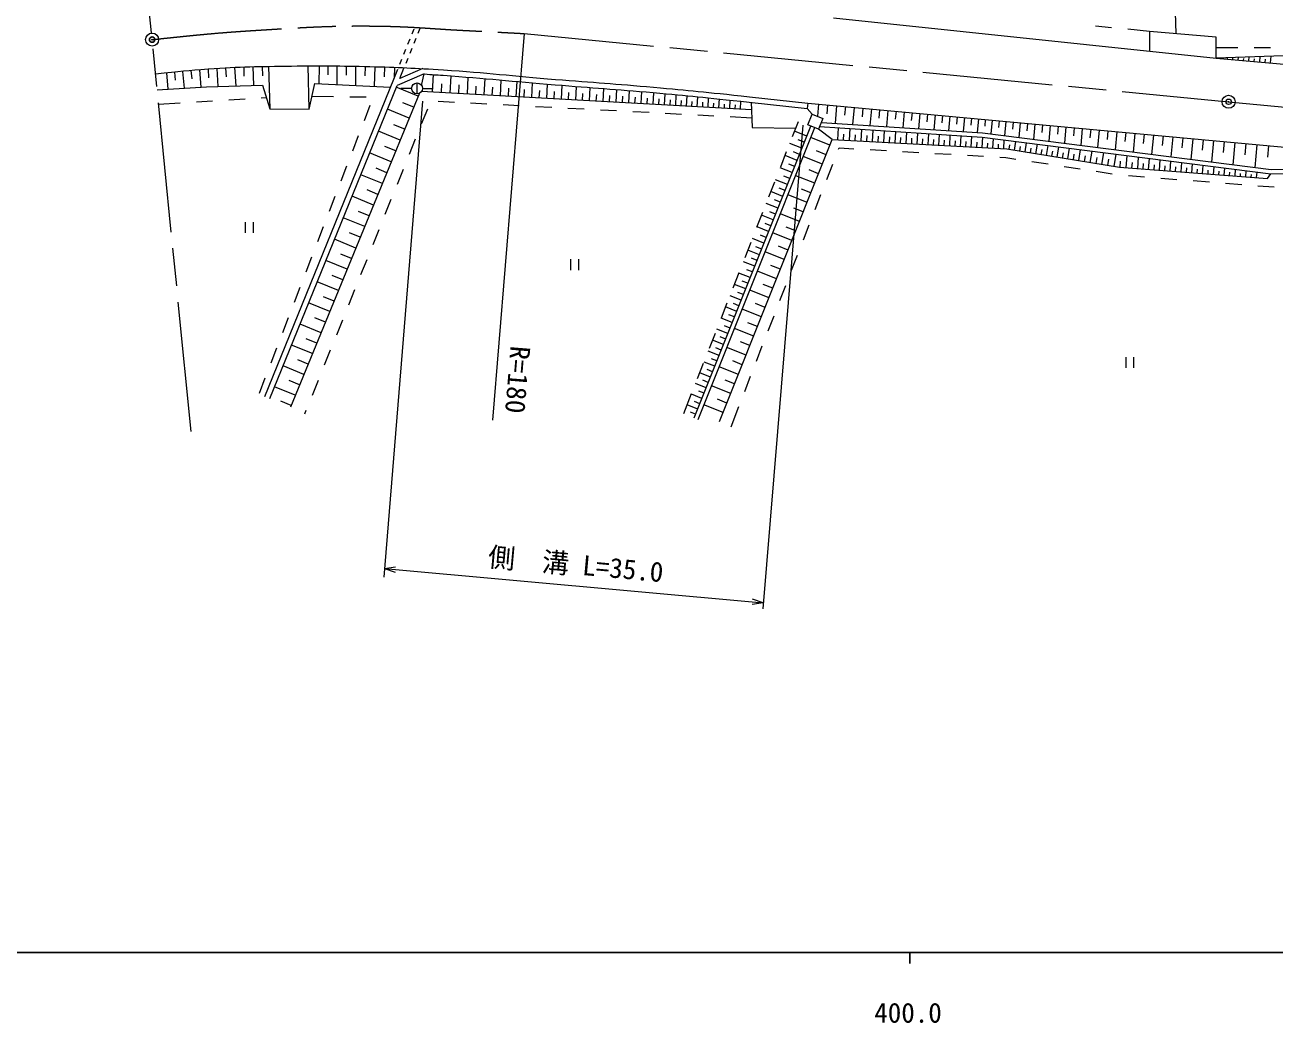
# Model space of a CAD drawing. Units: millimetres, scale not verified. Extents: x 40000 to 680000, y 20000 to 380000.
# Drawn here: x 386285 to 501736, y 198499 to 290678 of the extents above; entities that cross this region are included whole.
import ezdxf
from ezdxf.enums import TextEntityAlignment as Align

# ---------------------------------------------------------------- set-up
doc = ezdxf.new("R2010")
doc.units = ezdxf.units.MM
doc.header["$LTSCALE"] = 1000
doc.header["$PDMODE"] = 32
doc.header["$PDSIZE"] = 500
doc.linetypes.add('CHAIN', pattern=[18.5, 12, -1.5, 3.5, -1.5])
for name, color, linetype, lineweight in [('M-BGD', 7, 'Continuous', 13), ('M-BGD-OSTR1', 7, 'Continuous', 13), ('M-BMK', 2, 'CHAIN', 13), ('M-BMK-SRVR', 3, 'Continuous', 13), ('M-STR-HTXT', 7, 'Continuous', 13), ('M-TTL-BAND', 7, 'Continuous', 25)]:
    doc.layers.add(name, color=color, linetype=linetype, lineweight=lineweight)
doc.layers.add('M-OTRS', color=6, linetype='Continuous')
doc.styles.add('ＭＳ ゴシック', font='')
doc.styles.get('ＭＳ ゴシック').set_extended_font_data('MS Gothic')

msp = doc.modelspace()

# ---------------------------------------------------------------- linework, layer by layer
at = {"layer": 'M-BGD'}
for p, q in [((460966, 291343), (496317, 287627)), ((492605, 289868), (492560, 291868)), ((486647, 290432), (485154, 290581)), ((490130, 290087), (488140, 290284)), ((496309, 289541), (490130, 290087)), ((490130, 290087), (490160, 288274)), ((496317, 287627), (496309, 289541)), ((496313, 288588), (498313, 288590)), ((508279, 288011), (496317, 287627)), ((496317, 287627), (515999, 285846)), ((496837, 287579), (496843, 287642)), ((497335, 287534), (497346, 287660)), ((497833, 287489), (497844, 287613)), ((498331, 287444), (498354, 287692)), ((498829, 287399), (498846, 287584)), ((499327, 287354), (499361, 287724)), ((499813, 288591), (501313, 288593)), ((499825, 287309), (499847, 287555)), ((500323, 287264), (500368, 287757)), ((500821, 287219), (500849, 287527)), ((501319, 287174), (501375, 287789)), ((400091, 286324), (400160, 285573)), ((400842, 286394), (400985, 284846)), ((401616, 286465), (401687, 285691)), ((402390, 286537), (402538, 284941)), ((403189, 286594), (403243, 285794)), ((403988, 286647), (404099, 285006)), ((404809, 286703), (404865, 285882)), ((405630, 286758), (405745, 285057)), ((406482, 286791), (406506, 285939)), ((407334, 286815), (407382, 285108)), ((408187, 286839), (408211, 285986)), ((408767, 286855), (408883, 282921)), ((412533, 282900), (412442, 286906)), ((413442, 286901), (413434, 285253)), ((414266, 286897), (414262, 286073)), ((415091, 286893), (415082, 285177)), ((415949, 286887), (415944, 286031)), ((416807, 286870), (416798, 285098)), ((417699, 286849), (417671, 285972)), ((418592, 286828), (418534, 285018)), ((419501, 286802), (419472, 285898)), ((420346, 285678), (420720, 286605)), ((420410, 286771), (420377, 285756)), ((420913, 285748), (421288, 286676)), ((423020, 286647), (420913, 285748)), ((399340, 286255), (399479, 284753)), ((408432, 256358), (420346, 285678)), ((412533, 282900), (413046, 285271)), ((413046, 285271), (420049, 284948)), ((423142, 286155), (420647, 285091)), ((422493, 284325), (422498, 285325)), ((422914, 285099), (423142, 286155)), ((423926, 284485), (424015, 286095)), ((424739, 284440), (424784, 285253)), ((425552, 284395), (425640, 285977)), ((427141, 284306), (427227, 285853)), ((428688, 284220), (428771, 285724)), ((430194, 284137), (430275, 285592)), ((431660, 284055), (431738, 285461)), ((433087, 283976), (433162, 285336)), ((434476, 283899), (434549, 285218)), ((398491, 284692), (403046, 284973)), ((403046, 284973), (408215, 285134)), ((408215, 285134), (408883, 282921)), ((408896, 256170), (420647, 285091)), ((422726, 284381), (410800, 255384)), ((412792, 284097), (414792, 284071)), ((416292, 284052), (417792, 284033)), ((422607, 284092), (420580, 284926)), ((421996, 284811), (420984, 284816)), ((453372, 282849), (422908, 284542)), ((422996, 284818), (423902, 284813)), ((426346, 284350), (426391, 285145)), ((427914, 284263), (427957, 285037)), ((429441, 284179), (429483, 284931)), ((430927, 284096), (430967, 284829)), ((432373, 284016), (432413, 284729)), ((433781, 283937), (433820, 284632)), ((435152, 283861), (435190, 284537)), ((435828, 283824), (435900, 285107)), ((436487, 283787), (436523, 284445)), ((437145, 283750), (437214, 285003)), ((437785, 283715), (437821, 284356)), ((438426, 283679), (438494, 284904)), ((439050, 283645), (439085, 284268)), ((439674, 283610), (439740, 284809)), ((440280, 283576), (440313, 284182)), ((440885, 283543), (440950, 284715)), ((441472, 283510), (441504, 284096)), ((442058, 283478), (442121, 284620)), ((442625, 283446), (442657, 284013)), ((443193, 283414), (443255, 284525)), ((444291, 283353), (444351, 284428)), ((445354, 283294), (445412, 284333)), ((446383, 283237), (446439, 284238)), ((447381, 283182), (447435, 284144)), ((448380, 283126), (448431, 284047)), ((453214, 284058), (458584, 283470)), ((398623, 283367), (400619, 283490)), ((402116, 283582), (403613, 283674)), ((405110, 283766), (406608, 283858)), ((408105, 283950), (408564, 283978)), ((408883, 282921), (412533, 282900)), ((418147, 283239), (417608, 281839)), ((421773, 282065), (419755, 282895)), ((422190, 283079), (421177, 283496)), ((423450, 282901), (422889, 281510)), ((425944, 283530), (424446, 283609)), ((428940, 283372), (427442, 283451)), ((431936, 283214), (430438, 283293)), ((434932, 283056), (433434, 283135)), ((437927, 282898), (436430, 282977)), ((443742, 283384), (443773, 283933)), ((444823, 283324), (444852, 283855)), ((445869, 283266), (445897, 283780)), ((446882, 283209), (446910, 283706)), ((447881, 283154), (447907, 283625)), ((448879, 283099), (448904, 283544)), ((449378, 283071), (449427, 283947)), ((449878, 283043), (449901, 283463)), ((450377, 283015), (450423, 283845)), ((450876, 282988), (450898, 283381)), ((451375, 282960), (451419, 283742)), ((451875, 282932), (451895, 283300)), ((452374, 282904), (452415, 283639)), ((453160, 283561), (458530, 282973)), ((453342, 283541), (453444, 281220)), ((458584, 283470), (458530, 282973)), ((459002, 282450), (458530, 282973)), ((458584, 283470), (522982, 277501)), ((459580, 283377), (459476, 282256)), ((460415, 283300), (460337, 282465)), ((461250, 283223), (461099, 281598)), ((462062, 283147), (461987, 282335)), ((462875, 283072), (462728, 281492)), ((463664, 282999), (463591, 282209)), ((464454, 282926), (464312, 281390)), ((440923, 282740), (439425, 282819)), ((443919, 282582), (442421, 282661)), ((446915, 282424), (445417, 282503)), ((449911, 282266), (448413, 282345)), ((453406, 282082), (451409, 282187)), ((457177, 280380), (457725, 281776)), ((458598, 281463), (459002, 282450)), ((459002, 282450), (459985, 282048)), ((459985, 282048), (459582, 281061)), ((465222, 282854), (465151, 282087)), ((465990, 282783), (465852, 281290)), ((466736, 282714), (466667, 281968)), ((467483, 282645), (467348, 281193)), ((468209, 282578), (468142, 281852)), ((468935, 282510), (468804, 281099)), ((469640, 282445), (469575, 281739)), ((470346, 282380), (470219, 281008)), ((471032, 282316), (470968, 281630)), ((471718, 282252), (471594, 280918)), ((472385, 282191), (472323, 281524)), ((473052, 282129), (472932, 280832)), ((473700, 282069), (473640, 281420)), ((474349, 282009), (474232, 280748)), ((474979, 281950), (474921, 281320)), ((475610, 281892), (475491, 280618)), ((476246, 281833), (476187, 281196)), ((476883, 281774), (476761, 280456)), ((477542, 281713), (477481, 281054)), ((420943, 280046), (418933, 280873)), ((421358, 281056), (420349, 281471)), ((448088, 254384), (458869, 281349)), ((448459, 254235), (459241, 281200)), ((453444, 281220), (457482, 281157)), ((458498, 280420), (457370, 280871)), ((459582, 281061), (458598, 281463)), ((460847, 280115), (459582, 281061)), ((461358, 280087), (461418, 281176)), ((461897, 280058), (461927, 280597)), ((462436, 280028), (462495, 281107)), ((463504, 279970), (463563, 281038)), ((464561, 279912), (464619, 280969)), ((465608, 279854), (465666, 280901)), ((466645, 279798), (466702, 280834)), ((467672, 279741), (467728, 280768)), ((468688, 279686), (468744, 280702)), ((469695, 279630), (469750, 280637)), ((470694, 279576), (470748, 280572)), ((478201, 281652), (478075, 280289)), ((478882, 281588), (478819, 280907)), ((479564, 281525), (479433, 280116)), ((480269, 281460), (480203, 280755)), ((480974, 281395), (480839, 279936)), ((481703, 281327), (481635, 280598)), ((482432, 281259), (482292, 279751)), ((483186, 281190), (483116, 280435)), ((483940, 281120), (483795, 279560)), ((484720, 281047), (484648, 280267)), ((485500, 280975), (485351, 279361)), ((486307, 280900), (486232, 280093)), ((487114, 280826), (486959, 279156)), ((487948, 280748), (487871, 279914)), ((488783, 280671), (488623, 278944)), ((489646, 280591), (489566, 279728)), ((417069, 280440), (416530, 279040)), ((420530, 279041), (419525, 279455)), ((422329, 280119), (421768, 278727)), ((450444, 254064), (460847, 280115)), ((458047, 279292), (456926, 279740)), ((458272, 279856), (457709, 280082)), ((460632, 279578), (458873, 280280)), ((460847, 280115), (476955, 279232)), ((462970, 279999), (462999, 280533)), ((464033, 279941), (464062, 280469)), ((465085, 279883), (465114, 280407)), ((466127, 279826), (466155, 280344)), ((467158, 279769), (467187, 280283)), ((468180, 279713), (468208, 280222)), ((469192, 279658), (469219, 280161)), ((470194, 279603), (470222, 280101)), ((471193, 279548), (471220, 280042)), ((471692, 279521), (471746, 280508)), ((472191, 279494), (472218, 279982)), ((472691, 279466), (472744, 280443)), ((473190, 279439), (473216, 279922)), ((473689, 279411), (473742, 280379)), ((474188, 279384), (474214, 279861)), ((474688, 279357), (474740, 280310)), ((475187, 279329), (475211, 279770)), ((475686, 279302), (475734, 280184)), ((476185, 279275), (476208, 279679)), ((476685, 279247), (476729, 280057)), ((477181, 279196), (477247, 279598)), ((477675, 279115), (477806, 279920)), ((478168, 279035), (478236, 279454)), ((478662, 278955), (478798, 279793)), ((479649, 278794), (479791, 279667)), ((480636, 278633), (480783, 279540)), ((481623, 278473), (481776, 279414)), ((490509, 280511), (490344, 278725)), ((491402, 280428), (491320, 279535)), ((492295, 280345), (492124, 278498)), ((493219, 280260), (493133, 279336)), ((494142, 280174), (493965, 278264)), ((495098, 280086), (495009, 279130)), ((496053, 279997), (495870, 278021)), ((497041, 279905), (496949, 278917)), ((498029, 279814), (497840, 277770)), ((499051, 279719), (498956, 278697)), ((500073, 279624), (499877, 277510)), ((501130, 279526), (501032, 278469)), ((420116, 278036), (418115, 278859)), ((456081, 277587), (456629, 278983)), ((457599, 278172), (456485, 278617)), ((457823, 278732), (457263, 278956)), ((459930, 277818), (458169, 278521)), ((460281, 278698), (459401, 279049)), ((461424, 279217), (461468, 279331)), ((461468, 279331), (462844, 279251)), ((464341, 279165), (465839, 279078)), ((467336, 278992), (468834, 278905)), ((470331, 278819), (471829, 278733)), ((473326, 278646), (474824, 278560)), ((476321, 278473), (476869, 278442)), ((476869, 278442), (477810, 278298)), ((476955, 279232), (487379, 277536)), ((479155, 278874), (479226, 279311)), ((480142, 278714), (480216, 279167)), ((481129, 278553), (481206, 279024)), ((482116, 278393), (482196, 278880)), ((482610, 278312), (482768, 279287)), ((483115, 278230), (483197, 278735)), ((483620, 278148), (483784, 279158)), ((484143, 278063), (484228, 278586)), ((484666, 277978), (484836, 279024)), ((485208, 277889), (485296, 278431)), ((485749, 277801), (485926, 278885)), ((486311, 277710), (486402, 278271)), ((486872, 277619), (487054, 278741)), ((487987, 277490), (488072, 278611)), ((489053, 277410), (489133, 278476)), ((490066, 277334), (490142, 278347)), ((415991, 277640), (415452, 276240)), ((419705, 277035), (418704, 277447)), ((421207, 277336), (420647, 275945)), ((457154, 277058), (456047, 277501)), ((457376, 277615), (456819, 277837)), ((459578, 276938), (458698, 277289)), ((460341, 276420), (460882, 277818)), ((479292, 278071), (480775, 277845)), ((482258, 277618), (483741, 277392)), ((485224, 277165), (486706, 276939)), ((487379, 277536), (501035, 276510)), ((487427, 277533), (487469, 278093)), ((488520, 277450), (488560, 277983)), ((489560, 277372), (489598, 277879)), ((490565, 277297), (490601, 277778)), ((491064, 277259), (491136, 278221)), ((491562, 277222), (491596, 277677)), ((492061, 277184), (492129, 278094)), ((492559, 277147), (492592, 277576)), ((493058, 277110), (493122, 277968)), ((493556, 277072), (493587, 277475)), ((494055, 277035), (494116, 277841)), ((494554, 276997), (494582, 277375)), ((495052, 276960), (495109, 277715)), ((495551, 276922), (495577, 277274)), ((496049, 276885), (496102, 277588)), ((496548, 276847), (496573, 277173)), ((497047, 276810), (497096, 277461)), ((498044, 276735), (498089, 277335)), ((499041, 276660), (499082, 277208)), ((419293, 276035), (417300, 276854)), ((454984, 274795), (455533, 276191)), ((456711, 275951), (455611, 276391)), ((456932, 276505), (456379, 276726)), ((459227, 276058), (457466, 276761)), ((488196, 276771), (489691, 276655)), ((491187, 276538), (492682, 276421)), ((494178, 276304), (495673, 276188)), ((497169, 276071), (498664, 275954)), ((497545, 276773), (497568, 277072)), ((498542, 276698), (498563, 276972)), ((499540, 276623), (499558, 276871)), ((500038, 276585), (500076, 277082)), ((501035, 276510), (501349, 276919)), ((414913, 274840), (414374, 273441)), ((418473, 274041), (416489, 274858)), ((418883, 275038), (417887, 275448)), ((456271, 274851), (455178, 275288)), ((456491, 275401), (455941, 275621)), ((458524, 274297), (456762, 275000)), ((458875, 275177), (457995, 275529)), ((459257, 273622), (459799, 275021)), ((500160, 275838), (501655, 275721)), ((420086, 274553), (419525, 273162)), ((455834, 273758), (454748, 274193)), ((456053, 274305), (455506, 274523)), ((458172, 273416), (457291, 273768)), ((406625, 272473), (406625, 271473)), ((407375, 271473), (407375, 272473)), ((417657, 272057), (415681, 272870)), ((418065, 273049), (417073, 273457)), ((453888, 272002), (454436, 273398)), ((455400, 272672), (454321, 273104)), ((455617, 273215), (455074, 273432)), ((457820, 272535), (456057, 273239)), ((413835, 272041), (413296, 270641)), ((417251, 271069), (416263, 271475)), ((418965, 271771), (418404, 270380)), ((454968, 271593), (453896, 272022)), ((455184, 272132), (454644, 272348)), ((457116, 270772), (455353, 271476)), ((457468, 271654), (456587, 272006)), ((458174, 270824), (458716, 272223)), ((416844, 270081), (414877, 270890)), ((452792, 269210), (453340, 270606)), ((454539, 270520), (453473, 270946)), ((454326, 269987), (453793, 270200)), ((454754, 271056), (454218, 271271)), ((456764, 269891), (455882, 270243)), ((412757, 269241), (412218, 267841)), ((416440, 269097), (415456, 269501)), ((436679, 269038), (436679, 268038)), ((437429, 268038), (437429, 269038)), ((454113, 269454), (453054, 269878)), ((453901, 268924), (453372, 269136)), ((456412, 269009), (454648, 269713)), ((457091, 268027), (457632, 269426)), ((416035, 268113), (414076, 268919)), ((417843, 268988), (417283, 267597)), ((453690, 268395), (452637, 268815)), ((453479, 267868), (452953, 268079)), ((455707, 267245), (453942, 267949)), ((456060, 268127), (455178, 268479)), ((415229, 266154), (413278, 266956)), ((415632, 267133), (414653, 267536)), ((451695, 266417), (452243, 267813)), ((452850, 266295), (451811, 266711)), ((453269, 267342), (452222, 267760)), ((453059, 266819), (452536, 267028)), ((455355, 266362), (454473, 266714)), ((411679, 266442), (411140, 265042)), ((414828, 265178), (413853, 265579)), ((416722, 266206), (416161, 264815)), ((452435, 265256), (451401, 265669)), ((452642, 265776), (452123, 265983)), ((455003, 265480), (453237, 266185)), ((456007, 265229), (456549, 266628)), ((414427, 264203), (412484, 265002)), ((450599, 263625), (451147, 265021)), ((452021, 264222), (450995, 264633)), ((452228, 264739), (451711, 264946)), ((454297, 263714), (452531, 264419)), ((454650, 264597), (453767, 264949)), ((410601, 263642), (410061, 262242)), ((414027, 263231), (413056, 263631)), ((415601, 263423), (415040, 262032)), ((451611, 263196), (450590, 263604)), ((451816, 263709), (451303, 263914)), ((454924, 262432), (455466, 263830)), ((413628, 262260), (411693, 263055)), ((449502, 260832), (450051, 262229)), ((451203, 262175), (450189, 262581)), ((451407, 262685), (450897, 262889)), ((453592, 261947), (451825, 262653)), ((453945, 262831), (453061, 263183)), ((412832, 260325), (410906, 261117)), ((413230, 261292), (412263, 261690)), ((450797, 261161), (449790, 261564)), ((451000, 261668), (450493, 261871)), ((453239, 261064), (452355, 261416)), ((453841, 259634), (454382, 261033)), ((409522, 260842), (408983, 259443)), ((414479, 260641), (413919, 259249)), ((450394, 260153), (449393, 260554)), ((450194, 259653), (449694, 259853)), ((450596, 260657), (450092, 260859)), ((452886, 260180), (451118, 260886)), ((487956, 260012), (487956, 259012)), ((488706, 259012), (488706, 260012)), ((412040, 258399), (410122, 259188)), ((412436, 259362), (411473, 259758)), ((448406, 258040), (448954, 259436)), ((449994, 259152), (448999, 259550)), ((449795, 258654), (449297, 258853)), ((452180, 258412), (450411, 259118)), ((452533, 259296), (451649, 259649)), ((408444, 258043), (407905, 256643)), ((411646, 257440), (410687, 257834)), ((413358, 257858), (412797, 256467)), ((449201, 257168), (448218, 257561)), ((449596, 258157), (448607, 258552)), ((449398, 257662), (448904, 257860)), ((451827, 257527), (450943, 257880)), ((452757, 256837), (453299, 258235)), ((411251, 256481), (409341, 257266)), ((447127, 254782), (447858, 256644)), ((448808, 256185), (447831, 256575)), ((449004, 256676), (448513, 256873)), ((451474, 256643), (449704, 257350)), ((410858, 255526), (409903, 255919)), ((448417, 255208), (447446, 255596)), ((448612, 255696), (448124, 255892)), ((450767, 254873), (448997, 255580)), ((451121, 255758), (450236, 256111)), ((451493, 253573), (452216, 255438)), ((412237, 255076), (412096, 254728)), ((448223, 254723), (447738, 254917))]:
    msp.add_line(p, q, dxfattribs=at)
for points in [[(459675, 281289), (474682, 280318), (501349, 276919), (505589, 276995)], [(459835, 281680), (474720, 280716), (501371, 277320), (505589, 277395)]]:
    msp.add_lwpolyline(points, dxfattribs=at)
msp.add_circle((422496, 284825), 500, dxfattribs=at)
for points, knots in [([(398344, 286162), (400661, 286426), (401297, 286480), (403195, 286621), (406198, 286844), (407889, 286839), (410901, 286887), (413730, 286933), (415317, 286907), (418146, 286839), (420800, 286775), (422287, 286698), (424937, 286530), (428989, 286272), (431249, 285990), (435295, 285658), (438830, 285368), (440813, 285247), (444346, 284931), (447813, 284620), (448918, 284506), (453214, 284058)], [0, 0, 0, 0, 1, 1, 1, 2, 2, 2, 3, 3, 3, 4, 4, 4, 5, 5, 5, 6, 6, 6, 7, 7, 7, 7]), ([(423142, 286155), (423998, 286098), (424216, 286080), (424904, 286031), (428951, 285739), (431211, 285490), (435254, 285159), (438788, 284871), (440770, 284749), (444301, 284433), (447766, 284123), (448871, 284008), (453165, 283561)], [0, 0, 0, 0, 1, 1, 1, 2, 2, 2, 3, 3, 3, 4, 4, 4, 4])]:
    msp.add_open_spline(points, degree=3, knots=knots, dxfattribs=at)
msp.add_open_spline([(398391, 285665), (398392, 285665), (398393, 285665), (398394, 285665)], degree=3, dxfattribs=at)
at = {"layer": 'M-BGD-OSTR1'}
for p, q in [((422032, 289850), (422220, 290314)), ((422600, 289920), (422787, 290384)), ((421658, 288923), (421845, 289387)), ((422225, 288993), (422413, 289457)), ((420908, 287069), (421095, 287532)), ((421283, 287996), (421470, 288459)), ((421476, 287139), (421663, 287603)), ((421850, 288066), (422038, 288530))]:
    msp.add_line(p, q, dxfattribs=at)
at = {"layer": 'M-BMK'}
for p, q in [((401634, 253145), (395076, 318955)), ((432390, 289889), (497453, 283583)), ((497453, 283583), (558264, 277954))]:
    msp.add_line(p, q, dxfattribs=at)
msp.add_open_spline([(398028, 289330), (402854, 289838), (404165, 289971), (408111, 290217), (412265, 290475), (414598, 290628), (418760, 290580), (421916, 290544), (423678, 290342), (426829, 290180), (429002, 290069), (429682, 290033), (432390, 289889)], degree=3, knots=[0, 0, 0, 0, 1, 1, 1, 2, 2, 2, 3, 3, 3, 4, 4, 4, 4], dxfattribs=at)
at = {"layer": 'M-BMK-SRVR'}
for centre in [(398028, 289330), (497453, 283583)]:
    msp.add_circle(centre, 600, dxfattribs=at)
msp.add_point((497453, 283583), dxfattribs=at)
at = {"layer": 'M-OTRS'}
msp.add_point((398028, 289330), dxfattribs=at)
at = {"layer": 'M-STR-HTXT'}
for p, q in [((432390, 289889), (429474, 254180)), ((423002, 283644), (419426, 239672)), ((458112, 281435), (454418, 236741)), ((419492, 240480), (420510, 240639)), ((419492, 240480), (454465, 237313)), ((419492, 240480), (420465, 240141)), ((454465, 237313), (453446, 237154)), ((454465, 237313), (453491, 237652))]:
    msp.add_line(p, q, dxfattribs=at)
at = {"layer": 'M-TTL-BAND'}
for p, q in [((40000, 205000), (579000, 205000)), ((468000, 205000), (468000, 204000))]:
    msp.add_line(p, q, dxfattribs=at)

# ---------------------------------------------------------------- texts
at = {"layer": 'M-STR-HTXT', "style": 'ＭＳ ゴシック'}
for s, rotation, p in [('R=180', 265.332, (430335, 258032)), ('側\u3000溝 L=35.0', 354.826, (437023, 239395))]:
    msp.add_text(s, height=1833, rotation=rotation, dxfattribs=at).set_placement(p, align=Align.BOTTOM_CENTER)
at = {"layer": 'M-TTL-BAND', "style": 'ＭＳ ゴシック'}
msp.add_text('400.0', height=1833, dxfattribs=at).set_placement((467844, 199445), align=Align.MIDDLE_CENTER)

doc.saveas('drawing.dxf')
